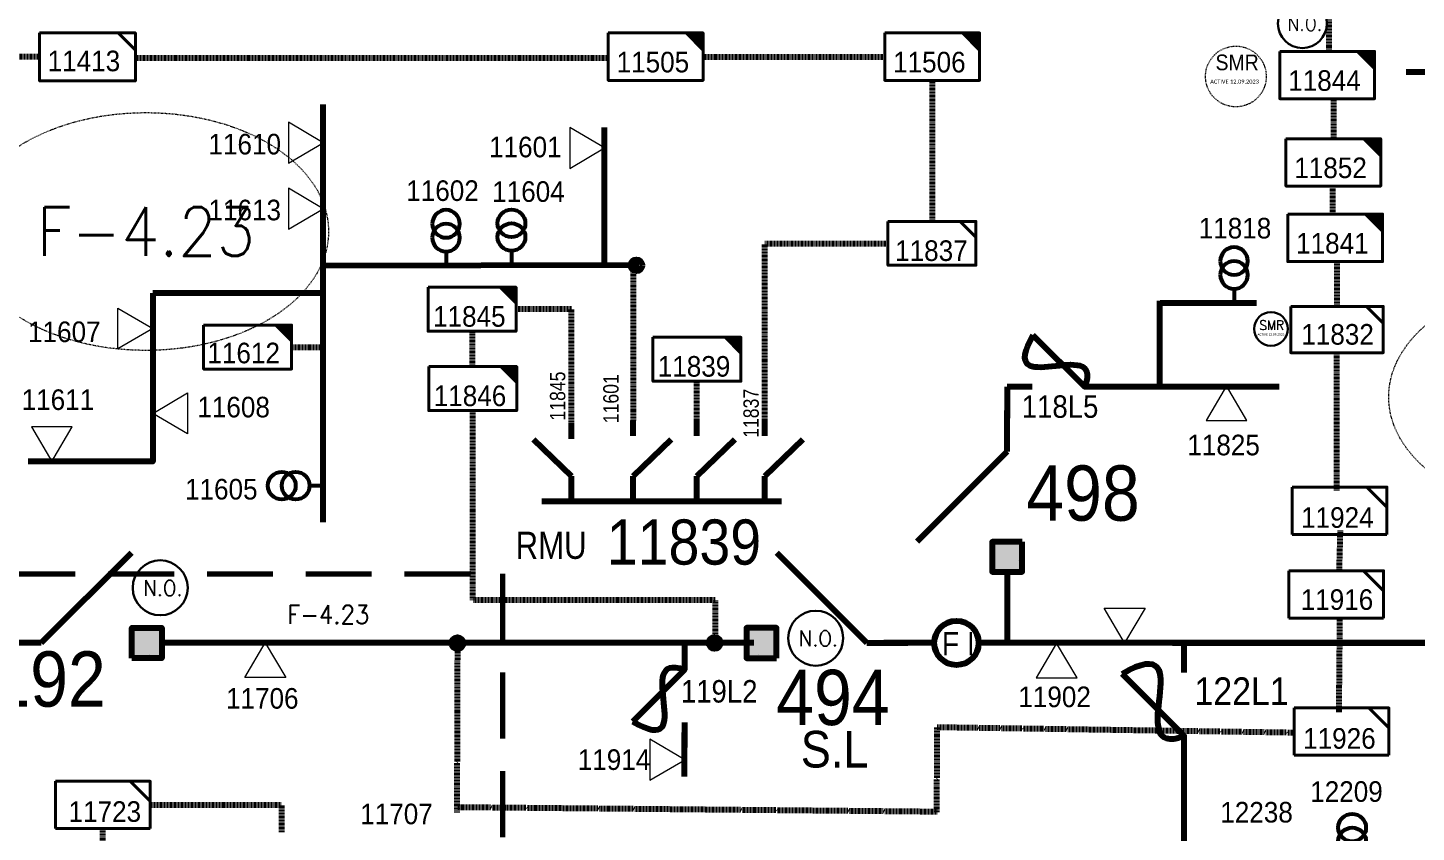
# Model space of a CAD drawing. Header units: metres. Extents: x 65984 to 144644, y -19036 to 23726.
# Drawn here: x 116296.6 to 116547.6, y 20467.8 to 20613.2 of the extents above; entities that cross this region are included whole.
import ezdxf
from ezdxf.enums import TextEntityAlignment as Align

# ---------------------------------------------------------------- set-up
doc = ezdxf.new("R2010")
doc.units = ezdxf.units.M
doc.header["$MEASUREMENT"] = 0
doc.linetypes.add('DGN Style 3', pattern=[0.013877, 0, -0.013877])
doc.linetypes.add('HIDDEN2', pattern=[2381.25, 1587.5, -793.75])
doc.layers.get('0').update_dxf_attribs({"color": 95, "lineweight": 40})
for name, color, linetype, lineweight in [('ABS', 7, 'Continuous', 40), ('ABS NUMBER', 112, 'Continuous', 30), ('d_eos', 111, 'Continuous', 40), ('d_eos no', 121, 'Continuous', 40), ('d_fco', 5, 'Continuous', 40), ('d_fco text', 95, 'Continuous', 40), ('d_oh branch', 94, 'Continuous', 40), ('d_switch', 95, 'Continuous', 40), ('d_tf', 1, 'Continuous', 40), ('d_tf no', 6, 'Continuous', 40), ('d_tf_200', 1, 'Continuous', 40), ('d_ug cable', 95, 'Continuous', 40), ('d_ug main line', 95, 'Continuous', 40), ('d_unit sub', 7, 'Continuous', 40), ('EARTH FAULT INDICATOR', 95, 'Continuous', 40), ('fedr no', 95, 'Continuous', 40), ('FUSE CUT OUT', 2, 'Continuous', 40), ('Level 37', 7, 'Continuous', 0), ('O H MAIN FEEDER', 4, 'Continuous', 100), ('SW N O', 114, 'Continuous', 30)]:
    doc.layers.add(name, color=color, linetype=linetype, lineweight=lineweight)
doc.styles.add('NASKHF', font='naskhf.shx', dxfattribs={"height": 8})
doc.styles.add('Style-Andalus', font='andlso.ttf')
doc.styles.add('Style-Arial', font='arial.ttf')
doc.styles.add('Style-Calibri', font='calibri.ttf')
doc.styles.add('Style-ENGINEERING', font='ENGINEERING.shx')
doc.styles.add('Style-msdefault', font='msdefault.shx')
doc.styles.add('Style-STANDARD', font='STANDARD.shx')

# ---------------------------------------------------------------- blocks, each defined once
blk = doc.blocks.new('TFU_13')
at = {"layer": 'd_tf_200', "color": 234, "linetype": 'Continuous', "lineweight": 53}
blk.add_line((0, 10), (0, 0), dxfattribs=at)
at = {"layer": 'd_tf_200', "color": 234, "linetype": 'Continuous', "lineweight": 53, "extrusion": (0, 0, -1)}
for centre in [(0, 30), (0, 20)]:
    blk.add_circle(centre, 10, dxfattribs=at)
blk = doc.blocks.new('TFU_18')
at = {"layer": 'd_tf_200', "color": 134, "linetype": 'Continuous', "lineweight": 53}
blk.add_line((0, 10), (0, 0), dxfattribs=at)
for centre in [(0, 30), (0, 20)]:
    blk.add_circle(centre, 10, dxfattribs=at)
blk = doc.blocks.new('TF_8')
at = {"color": 0, "linetype": 'ByBlock', "lineweight": -2}
blk.add_line((6.3, 4.95), (9.9, 1.35), dxfattribs=at)
blk.add_3dface([(-10.1, 4.95), (9.9, 4.95), (9.9, -5.05), (-10.1, -5.05)], dxfattribs=at)
blk = doc.blocks.new('ABS2_1_1')
at = {"color": 0, "linetype": 'ByBlock', "lineweight": -2, "ltscale": 500}
for q in [(-29900, 43500), (0, 0)]:
    blk.add_line((0, 13600), q, dxfattribs=at)
at = {"color": 0, "linetype": 'ByBlock', "lineweight": -2, "ltscale": 500, "flags": 128}
for points in [[(5000, 43600), (-5000, 43600), (-5000, 53600), (5000, 53600)], [(3791, 49653), (3791, 49653), (3791, 49653)]]:
    blk.add_lwpolyline(points, close=True, dxfattribs=at)
at = {"color": 0, "linetype": 'ByBlock', "lineweight": -2, "ltscale": 500}
for points in [[(5000, 43600), (-5000, 43600), (5000, 53600), (-5000, 53600)], [(3791, 49653), (3791, 49653), (3791, 49653)]]:
    blk.add_solid(points, dxfattribs=at)
blk = doc.blocks.new('*U692')
at = {"layer": 'd_fco', "color": 134, "linetype": 'Continuous', "lineweight": 100}
blk.add_line((-4.6, 4.21), (-10.13, 4.21), dxfattribs=at)
at = {"layer": 'd_fco', "color": 134, "linetype": 'Continuous', "lineweight": 100, "flags": 128}
blk.add_lwpolyline([(13.02, 4.21), (7.07, 4.21), (-4.4, -7.26)], dxfattribs=at)
at = {"layer": 'd_fco', "color": 134, "linetype": 'Continuous', "lineweight": 100}
blk.add_open_spline([(-4.4, -7.26), (-13, 7.69), (11.58, -7.67), (7.07, 4.21)], degree=3, dxfattribs=at)
blk = doc.blocks.new('*U892')
at = {"layer": 'SW N O', "color": 3}
blk.add_circle((0, 0.01), 16.84, dxfattribs=at)
at = {"layer": 'SW N O', "color": 3, "style": 'Style-STANDARD'}
blk.add_text('N.O.', height=9.6, dxfattribs=at).set_placement((1.68, -0.17), align=Align.MIDDLE_CENTER)
blk = doc.blocks.new('exist.us-1000kva')
at = {"color": 0, "linetype": 'ByBlock', "lineweight": -2, "flags": 128}
blk.add_lwpolyline([(39.99, 12.92), (32.8, 20), (40, 20)], close=True, dxfattribs=at)
at = {"color": 0, "linetype": 'ByBlock', "lineweight": -2, "extrusion": (0, 0, -1)}
blk.add_solid([(-39.99, 12.92), (-32.8, 20), (-40, 20)], dxfattribs=at)
at = {"color": 0, "linetype": 'ByBlock', "lineweight": -2, "xscale": 2, "yscale": 2}
blk.add_blockref('TF_8', (20.2, 10.1), dxfattribs=at)
blk = doc.blocks.new('*U906')
at = {"layer": 'EARTH FAULT INDICATOR', "color": 2, "linetype": 'Continuous', "lineweight": 100}
blk.add_circle((0.02, 0.13), 4, dxfattribs=at)
at = {"layer": 'EARTH FAULT INDICATOR', "color": 2, "lineweight": 140, "style": 'Style-Andalus', "width": 0.9}
blk.add_text('F I', height=4.234, dxfattribs=at).set_placement((-2.61, 2.11), align=Align.TOP_LEFT)
blk = doc.blocks.new('FUSE01')
at = {"color": 0, "linetype": 'ByBlock', "lineweight": -2}
blk.add_line((0, -17.15), (0, -22.55), dxfattribs=at)
at = {"color": 0, "linetype": 'ByBlock', "lineweight": -2, "flags": 128}
blk.add_lwpolyline([(0, 0.05), (0, -5.75), (-11.2, -16.95)], dxfattribs=at)
at = {"color": 0, "linetype": 'ByBlock', "lineweight": -2}
blk.add_open_spline([(-11.2, -16.95), (3.4, -25.35), (-11.6, -1.35), (0, -5.75)], degree=3, dxfattribs=at)
blk = doc.blocks.new('TRA1_44')
at = {"layer": 'd_tf', "color": 134, "linetype": 'Continuous', "lineweight": 0, "ltscale": 0.000372147, "flags": 128}
blk.add_lwpolyline([(10, -16.98), (0, 0.02), (-10, -16.98)], close=True, dxfattribs=at)
blk = doc.blocks.new('TRA1_43')
at = {"layer": 'd_tf', "color": 134, "linetype": 'Continuous', "lineweight": 0, "ltscale": 0.000372147, "xscale": 1.000046566207833, "yscale": 1.000046566207833, "zscale": 1.000046566207833, "rotation": 180}
blk.add_blockref('TRA1_44', (0, 0), dxfattribs=at)
blk = doc.blocks.new('TRA1_48')
at = {"layer": 'd_tf', "color": 234, "linetype": 'Continuous', "lineweight": 0, "ltscale": 0.000371982, "flags": 128}
blk.add_lwpolyline([(10, -17.02), (0, -0.02), (-10, -17.02)], close=True, dxfattribs=at)
blk = doc.blocks.new('TRA1_47')
at = {"layer": 'd_tf', "color": 234, "linetype": 'Continuous', "lineweight": 0, "ltscale": 0.000371982, "xscale": 1.000046566207834, "yscale": 1.000046566207834, "zscale": 1.000046566207834, "rotation": 180}
blk.add_blockref('TRA1_48', (0, 0), dxfattribs=at)
blk = doc.blocks.new('TRA1_58')
at = {"layer": 'd_tf', "color": 234, "linetype": 'Continuous', "lineweight": 0, "ltscale": 0.000372147, "flags": 128}
blk.add_lwpolyline([(9.98, -16.98), (-0.02, 0.02), (-10.02, -16.98)], close=True, dxfattribs=at)
blk = doc.blocks.new('TRA1_57')
at = {"layer": 'd_tf', "color": 234, "linetype": 'Continuous', "lineweight": 0, "ltscale": 0.000372147, "xscale": 1.000046566207833, "yscale": 1.000046566207833, "zscale": 1.000046566207833, "rotation": 180}
blk.add_blockref('TRA1_58', (0, 0), dxfattribs=at)
blk = doc.blocks.new('TRA1_60')
at = {"layer": 'd_tf', "color": 234, "linetype": 'Continuous', "lineweight": 0, "ltscale": 0.000372147, "extrusion": (0, 0, -1), "flags": 128}
blk.add_lwpolyline([(-10.06, -16.98), (-0.06, 0.02), (9.94, -16.98)], close=True, dxfattribs=at)
blk = doc.blocks.new('TRA1_59')
at = {"layer": 'd_tf', "color": 234, "linetype": 'Continuous', "lineweight": 0, "ltscale": 0.000372147, "xscale": 1.000046566207833, "yscale": 1.000046566207833, "zscale": 1.000046566207833, "rotation": 180}
blk.add_blockref('TRA1_60', (0, 0), dxfattribs=at)
blk = doc.blocks.new('*U1668')
at = {"layer": 'd_unit sub', "color": 36, "linetype": 'Continuous', "lineweight": 40}
for p, q in [((-9.2, 4.59), (9.19, 4.59)), ((-9.2, -4.6), (-9.2, 4.59)), ((9.19, 0.71), (5.31, 4.59)), ((5.97, 4.59), (9.19, 4.59)), ((9.19, 4.59), (9.19, 1.38)), ((9.19, 4.59), (9.19, -4.6)), ((9.19, -4.6), (-9.2, -4.6))]:
    blk.add_line(p, q, dxfattribs=at)
at = {"layer": 'd_unit sub', "color": 36, "linetype": 'Continuous', "lineweight": 40, "flags": 128}
blk.add_lwpolyline([(9.19, 0.71), (9.19, 4.59), (5.31, 4.59)], close=True, dxfattribs=at)
blk = doc.blocks.new('*U2263')
at = {"layer": 'd_unit sub', "color": 234, "linetype": 'Continuous', "lineweight": 40}
for p, q in [((-9.2, 4.59), (9.19, 4.59)), ((-9.2, -4.6), (-9.2, 4.59)), ((9.19, 0.71), (5.31, 4.59)), ((5.97, 4.59), (9.19, 4.59)), ((9.19, 4.59), (9.19, 1.38)), ((9.19, 4.59), (9.19, -4.6)), ((9.19, -4.6), (-9.2, -4.6))]:
    blk.add_line(p, q, dxfattribs=at)
at = {"layer": 'd_unit sub', "color": 234, "linetype": 'Continuous', "lineweight": 40, "flags": 128}
blk.add_lwpolyline([(9.19, 0.71), (9.19, 4.59), (5.31, 4.59)], close=True, dxfattribs=at)
blk = doc.blocks.new('*U2273')
at = {"layer": 'd_unit sub', "color": 2, "linetype": 'Continuous', "lineweight": 40, "flags": 128}
blk.add_lwpolyline([(8.54, 1.2), (8.54, 4.27), (5.47, 4.27)], close=True, dxfattribs=at)
at = {"layer": 'd_unit sub', "color": 2, "linetype": 'Continuous', "lineweight": 40, "xscale": 0.8535245333131422, "yscale": 0.8535245333131422, "zscale": 0.3910944340700495, "rotation": 359.9999999999999}
blk.add_blockref('TF_8', (0.09, 0.04), dxfattribs=at)

msp = doc.modelspace()

# ---------------------------------------------------------------- linework, layer by layer
at = {"layer": 'd_eos', "color": 7, "linetype": 'Continuous', "lineweight": 211, "ltscale": 0.625574}
for p, q in [((116394.87, 20538.89), (116394.87, 20541.66)), ((116406.04, 20539.45), (116406.04, 20542.22)), ((116417.54, 20539.45), (116417.54, 20542.22)), ((116429.84, 20539.45), (116429.84, 20542.22)), ((116394.88, 20532.15), (116388.01, 20538.81)), ((116406.04, 20532.15), (116412.9, 20538.81)), ((116417.54, 20532.15), (116424.4, 20538.81)), ((116429.84, 20532.15), (116436.7, 20538.81)), ((116394.87, 20527.6), (116394.87, 20532.15)), ((116406.04, 20527.6), (116406.04, 20532.15)), ((116417.54, 20527.6), (116417.54, 20532.15)), ((116429.84, 20527.6), (116429.84, 20532.15)), ((116432.84, 20527.6), (116389.53, 20527.6))]:
    msp.add_line(p, q, dxfattribs=at)
at = {"layer": 'd_oh branch', "color": 134, "linetype": 'Continuous', "lineweight": 100}
for p, q in [((116577.61, 20605.2), (116545.82, 20605.2)), ((116501.18, 20563.88), (116501.18, 20548.3)), ((116501.31, 20563.49), (116518.76, 20563.49)), ((116522.82, 20548.3), (116489.31, 20548.3)), ((116505.68, 20403.06), (116505.68, 20484.26))]:
    msp.add_line(p, q, dxfattribs=at)
at = {"layer": 'd_oh branch', "color": 234, "linetype": 'Continuous', "lineweight": 100}
for p, q in [((116350, 20523.85), (116350, 20599.34)), ((116400.86, 20570.28), (116400.86, 20595.19)), ((116407.04, 20570.28), (116350, 20570.19)), ((116415.34, 20477.83), (116415.34, 20485.81))]:
    msp.add_line(p, q, dxfattribs=at)
at = {"layer": 'd_oh branch', "color": 234, "linetype": 'Continuous', "lineweight": 100, "flags": 128}
for points in [[(116319.16, 20565.23), (116319.16, 20534.8), (116296.65, 20534.8)], [(116350, 20565.23), (116319.16, 20565.23)]]:
    msp.add_lwpolyline(points, dxfattribs=at)
at = {"layer": 'd_ug cable', "color": 134, "linetype": 'DGN Style 3', "lineweight": 100}
for p, q in [((116531.79, 20621.09), (116531.79, 20608.89)), ((116532.67, 20600.51), (116532.67, 20593.11)), ((116532.46, 20584.45), (116532.48, 20579.54)), ((116533.3, 20562.84), (116533.3, 20571.1)), ((116533.28, 20529.55), (116533.28, 20554.48))]:
    msp.add_line(p, q, dxfattribs=at)
at = {"layer": 'd_ug cable', "color": 234, "linetype": 'DGN Style 3', "lineweight": 100}
for p, q in [((116418.67, 20608), (116451.52, 20608)), ((116460.09, 20603.71), (116460.09, 20578.22)), ((116376.91, 20558.35), (116376.91, 20551.96)), ((116344.26, 20555.51), (116350.27, 20555.51))]:
    msp.add_line(p, q, dxfattribs=at)
at = {"layer": 'd_ug cable', "color": 36, "linetype": 'DGN Style 3', "lineweight": 100}
msp.add_line((116310.15, 20455), (116310.15, 20468.46), dxfattribs=at)
at = {"layer": 'd_ug cable', "color": 234, "linetype": 'DGN Style 3', "lineweight": 100, "flags": 128}
for points in [[(116298.7, 20607.95), (116267.88, 20607.95)], [(116401.53, 20607.74), (116316.04, 20607.74)], [(116429.84, 20542.22), (116429.84, 20574.25), (116452.11, 20574.25)], [(116406.04, 20570.28), (116406.04, 20542.22)], [(116394.87, 20541.66), (116394.87, 20562.33), (116384.87, 20562.33)], [(116417.54, 20542.22), (116417.54, 20549.32)], [(116420.93, 20502), (116420.93, 20509.72), (116377.03, 20509.72), (116377.03, 20544.01)], [(116533.73, 20515.33), (116533.92, 20522.4)], [(116533.67, 20489.48), (116533.83, 20506.49)], [(116374.21, 20471.36), (116374.31, 20502), (116374.31, 20502), (116374.31, 20502)], [(116460.95, 20471.42), (116461, 20486.74), (116461, 20486.74), (116461, 20486.74)], [(116525.71, 20485.76), (116461, 20486.74)], [(116461.02, 20471.47), (116374.21, 20472.28)]]:
    msp.add_lwpolyline(points, dxfattribs=at)
at = {"layer": 'd_ug cable', "color": 36, "linetype": 'DGN Style 3', "lineweight": 100, "flags": 128}
msp.add_lwpolyline([(116318.71, 20472.74), (116342.46, 20472.74), (116342.46, 20467.78)], dxfattribs=at)
at = {"layer": 'd_ug cable', "color": 1, "linetype": 'DGN Style 3', "lineweight": 13}
msp.add_circle((116515.01, 20604.42), 5.49, dxfattribs=at)
at = {"layer": 'd_ug main line', "color": 36, "linetype": 'HIDDEN2', "lineweight": 70, "ltscale": 0.0075}
msp.add_lwpolyline([(116257.54, 20524.37), (116257.54, 20514.52), (116382.39, 20514.52), (116382.39, 20344.11)], dxfattribs=at)
at = {"layer": 'fedr no', "color": 82, "linetype": 'DGN Style 3', "lineweight": 13, "true_color": 0x1dc70e}
for centre in [(116317.93, 20576.39), (116575.67, 20546.48)]:
    msp.add_ellipse(centre, major_axis=(33.02, 0), ratio=0.651175, dxfattribs=at)
at = {"layer": 'O H MAIN FEEDER', "color": 134, "lineweight": 211, "ltscale": 0.488306}
for p, q in [((116473.64, 20548.3), (116473.64, 20542.67)), ((116473.64, 20514.66), (116473.64, 20502)), ((116460.48, 20502), (116451.37, 20502)), ((116575.29, 20502), (116468.48, 20502)), ((116503.57, 20502), (116670.25, 20502))]:
    msp.add_line(p, q, dxfattribs=at)
at = {"layer": 'O H MAIN FEEDER', "color": 234, "lineweight": 211, "ltscale": 0.488306}
msp.add_line((116427.83, 20502), (116320.8, 20502), dxfattribs=at)
for centre in [(116406.62, 20570.28), (116374.26, 20501.96), (116420.75, 20502)]:
    msp.add_circle(centre, 1.07, dxfattribs=at)
at = {"layer": 'SW N O', "color": 3}
msp.add_circle((116521.36, 20558.78), 3.05, dxfattribs=at)

# ---------------------------------------------------------------- block references
at = {"layer": 'ABS', "color": 7, "linetype": 'Continuous', "lineweight": 211, "ltscale": 0.812883, "xscale": 0.0005446322480400587, "yscale": -0.0005446322480400591, "zscale": 0.000360672857092237}
msp.add_blockref('ABS2_1_1', (116473.64, 20544.03), dxfattribs=at)
at = {"layer": 'ABS', "color": 7, "linetype": 'Continuous', "lineweight": 211, "ltscale": 0.812883, "xscale": 0.0005446322480400587, "zscale": 0.000360672857092237}
for p, yscale, rotation in [((116291.61, 20502), 0.0005446322480400587, 269.9999999999997), ((116455.7, 20502), -0.0005446322480400591, 270.0000000000003)]:
    msp.add_blockref('ABS2_1_1', p, dxfattribs=dict(at, yscale=yscale, rotation=rotation))
at = {"layer": 'd_fco', "color": 134, "linetype": 'Continuous', "lineweight": 100}
for name, p, xscale, yscale, zscale, rotation in [('FUSE01', (116492.5, 20548.3), 0.8364540426468796, 0.8364540426468796, 0.4182270213234398, 270.0000000000001), ('*U692', (116501.55, 20492.13), 0.98, 0.98, 0.98, 270.0000000006001)]:
    msp.add_blockref(name, p, dxfattribs=dict(at, xscale=xscale, yscale=yscale, zscale=zscale, rotation=rotation))
at = {"layer": 'd_fco', "color": 234, "linetype": 'Continuous', "lineweight": 100, "xscale": 0.8364540426468796, "yscale": 0.8364540426468796, "zscale": 0.4182270213234398}
msp.add_blockref('FUSE01', (116415.34, 20501.95), dxfattribs=at)
at = {"layer": 'd_tf', "color": 234, "linetype": 'Continuous', "lineweight": 0, "ltscale": 0.000372147, "xscale": 0.37, "yscale": 0.37, "zscale": 0.37}
for p, rotation in [((116349.99, 20592.43), 89.99999999999993), ((116400.86, 20591.49), 90), ((116349.99, 20580.51), 89.99999999999993), ((116300.91, 20534.81), 359.9999999999999)]:
    msp.add_blockref('TRA1_57', p, dxfattribs=dict(at, rotation=rotation))
at = {"layer": 'd_tf', "color": 234, "linetype": 'Continuous', "lineweight": 0, "ltscale": 0.000372147, "extrusion": (0, 0, -1), "xscale": 0.37, "yscale": 0.37, "zscale": 0.37}
for name, p, rotation in [('TRA1_57', (-116319.15, 20558.86), 269.9999999999999), ('TRA1_59', (-116339.54, 20502.01), 180)]:
    msp.add_blockref(name, p, dxfattribs=dict(at, rotation=rotation))
at = {"layer": 'd_tf', "color": 234, "linetype": 'Continuous', "lineweight": 0, "ltscale": 0.000371982, "extrusion": (0, 0, -1), "xscale": 0.3699999999999999, "yscale": 0.3699999999999999, "zscale": 0.3699999999999999, "rotation": 90.00000000000007}
msp.add_blockref('TRA1_47', (-116319.15, 20543.5), dxfattribs=at)
at = {"layer": 'd_tf', "color": 134, "linetype": 'Continuous', "lineweight": 0, "ltscale": 0.000372147, "xscale": 0.37, "yscale": 0.37, "zscale": 0.37, "rotation": 180}
for p in [(116513.31, 20548.48), (116482.6, 20501.98)]:
    msp.add_blockref('TRA1_43', p, dxfattribs=at)
at = {"layer": 'd_tf', "color": 134, "linetype": 'Continuous', "lineweight": 0, "ltscale": 0.000372147, "extrusion": (0, 0, -1), "xscale": 0.37, "yscale": 0.37, "zscale": 0.37, "rotation": 359.9999999999999}
msp.add_blockref('TRA1_43', (-116494.9, 20502.02), dxfattribs=at)
at = {"layer": 'd_tf', "color": 234, "linetype": 'Continuous', "lineweight": 0, "ltscale": 0.000371982, "xscale": 0.3699999999999999, "yscale": 0.3699999999999999, "zscale": 0.3699999999999999, "rotation": 89.99999999999997}
msp.add_blockref('TRA1_47', (116415.36, 20480.89), dxfattribs=at)
at = {"layer": 'd_tf_200', "color": 234, "linetype": 'Continuous', "lineweight": 53, "xscale": 0.25, "yscale": 0.25, "zscale": 0.25, "rotation": 359.9999999999999}
msp.add_blockref('TFU_13', (116372.21, 20570.28), dxfattribs=at)
at = {"layer": 'd_tf_200', "color": 234, "linetype": 'Continuous', "lineweight": 53, "extrusion": (0, 0, -1), "xscale": 0.25, "yscale": 0.25, "zscale": 0.25}
for p, rotation in [((-116384.03, 20570.38), 359.9999999999998), ((-116350, 20530.44), 269.9999999999998)]:
    msp.add_blockref('TFU_13', p, dxfattribs=dict(at, rotation=rotation))
at = {"layer": 'd_tf_200', "color": 134, "linetype": 'Continuous', "lineweight": 53, "extrusion": (0, 0, -1), "xscale": 0.25, "yscale": 0.25, "zscale": 0.25, "rotation": 359.9999999999999}
msp.add_blockref('TFU_18', (-116514.69, 20563.54), dxfattribs=at)
at = {"layer": 'd_tf_200', "color": 134, "linetype": 'Continuous', "lineweight": 53, "xscale": 0.25, "yscale": 0.25, "zscale": 0.25, "rotation": 359.9999999999999}
msp.add_blockref('TFU_18', (116536.03, 20461.12), dxfattribs=at)
at = {"layer": 'd_unit sub', "color": 2, "linetype": 'Continuous', "lineweight": 40, "xscale": 1.015907248084497, "yscale": 1.015907248084497, "zscale": 1.015907248084497}
msp.add_blockref('*U2273', (116307.36, 20607.95), dxfattribs=at)
at = {"layer": 'd_unit sub', "color": 234, "linetype": 'Continuous', "lineweight": 40, "zscale": 0.3973156702572678, "rotation": 359.9999999999999}
for name, p, xscale, yscale in [('exist.us-1000kva', (116401.53, 20603.71), 0.4286814911027902, 0.4286814911027902), ('exist.us-1000kva', (116451.52, 20603.71), 0.4286814911027902, 0.4286814911027902), ('TF_8', (116460.13, 20574.29), 0.7946313405145355, 0.7946313405145355), ('exist.us-1000kva', (116368.96, 20558.35), 0.397788331183719, 0.397788331183719), ('exist.us-1000kva', (116328.35, 20551.53), 0.397788331183719, 0.397788331183719), ('exist.us-1000kva', (116409.59, 20549.32), 0.397788331183719, 0.397788331183719), ('exist.us-1000kva', (116369.07, 20544.01), 0.397788331183719, 0.397788331183719)]:
    msp.add_blockref(name, p, dxfattribs=dict(at, xscale=xscale, yscale=yscale))
at = {"layer": 'd_unit sub', "color": 2, "linetype": 'Continuous', "lineweight": 40, "zscale": 0.3973156702572678, "rotation": 359.9999999999999}
for name, p, xscale, yscale in [('exist.us-1000kva', (116522.95, 20600.38), 0.4286814911027902, 0.4286814911027902), ('TF_8', (116533.38, 20558.7), 0.8358317458964396, 0.8358317458964396)]:
    msp.add_blockref(name, p, dxfattribs=dict(at, xscale=xscale, yscale=yscale))
at = {"layer": 'd_unit sub', "color": 134, "linetype": 'Continuous', "lineweight": 40, "xscale": 0.4286814911027902, "yscale": 0.4286814911027902, "zscale": 0.3973156702572678, "rotation": 359.9999999999999}
for p in [(116524.06, 20584.6), (116524.39, 20570.96)]:
    msp.add_blockref('exist.us-1000kva', p, dxfattribs=at)
at = {"layer": 'd_unit sub', "color": 234, "linetype": 'Continuous', "lineweight": 40, "xscale": 0.9309999999999999, "yscale": 0.9309999999999999, "zscale": 0.9309999999999999}
for p in [(116533.75, 20525.91), (116533.16, 20510.78), (116534.12, 20485.97)]:
    msp.add_blockref('*U2263', p, dxfattribs=at)
at = {"layer": 'd_unit sub', "color": 36, "linetype": 'Continuous', "lineweight": 40, "xscale": 0.9309999999999999, "yscale": 0.9309999999999999, "zscale": 0.9309999999999999}
msp.add_blockref('*U1668', (116310.15, 20472.74), dxfattribs=at)
at = {"layer": 'EARTH FAULT INDICATOR', "color": 2, "linetype": 'Continuous', "lineweight": 100}
msp.add_blockref('*U906', (116464.46, 20501.87), dxfattribs=at)
at = {"layer": 'FUSE CUT OUT', "color": 234, "linetype": 'Continuous', "xscale": 0.8364540426468796, "yscale": 0.8364540426468796, "zscale": 0.4182270213234398}
msp.add_blockref('FUSE01', (116415.34, 20501.95), dxfattribs=at)
at = {"layer": 'SW N O', "color": 3}
for p, xscale, yscale, zscale in [((116527.03, 20613.98), 0.2629761879819701, 0.2629761879819701, 0.2629761879819701), ((116320.52, 20511.97), 0.2950694635422144, 0.2950694635422144, 0.2950694635422144), ((116439.04, 20502.86), 0.2950694635422144, 0.2950694635422144, 0.2950694635422144)]:
    msp.add_blockref('*U892', p, dxfattribs=dict(at, xscale=xscale, yscale=yscale, zscale=zscale))

# ---------------------------------------------------------------- texts
at = {"layer": 'ABS NUMBER', "color": 7, "lineweight": 140, "style": 'Style-Arial', "width": 0.88}
for s, height, p in [('498', 10, (116477.12, 20534.1)), ('192', 10, (116290.17, 20500.48)), ('494', 10, (116431.9, 20497.15)), ('S.L', 6.629, (116436.34, 20486.11))]:
    msp.add_text(s, height=height, dxfattribs=at).set_placement(p, align=Align.TOP_LEFT)
at = {"layer": 'd_eos no', "color": 7, "linetype": 'Continuous', "lineweight": 140, "style": 'Style-Arial', "width": 0.88}
msp.add_text('11839', height=8.166, dxfattribs=at).set_placement((116401.26, 20524.33), align=Align.TOP_LEFT)
at = {"layer": 'd_fco text', "color": 134, "linetype": 'Continuous', "lineweight": 80, "style": 'Style-msdefault', "width": 0.916667}
for s, height, p in [('118L5', 4.063, (116490.15, 20546.77)), ('122L1', 4.998, (116524.56, 20495.78))]:
    msp.add_text(s, height=height, dxfattribs=at).set_placement(p, align=Align.TOP_RIGHT)
at = {"layer": 'd_fco text', "color": 234, "linetype": 'Continuous', "lineweight": 80, "style": 'Style-msdefault', "width": 0.916667}
msp.add_text('119L2', height=4.063, dxfattribs=at).set_placement((116428.51, 20495.29), align=Align.TOP_RIGHT)
at = {"layer": 'd_switch', "color": 234, "linetype": 'Continuous', "lineweight": 30, "style": 'Style-ENGINEERING', "width": 0.857143}
msp.add_text('11845', height=2.781, rotation=90, dxfattribs=at).set_placement((116390.98, 20542.21), align=Align.TOP_LEFT)
at = {"layer": 'd_switch', "color": 172, "linetype": 'Continuous', "lineweight": 30, "style": 'Style-ENGINEERING', "width": 0.857143}
msp.add_text('11601', height=2.781, rotation=90, dxfattribs=at).set_placement((116400.62, 20541.73), align=Align.TOP_LEFT)
msp.add_text('11837', height=2.781, rotation=90, dxfattribs=at).set_placement((116425.96, 20547.95), align=Align.TOP_RIGHT)
at = {"layer": 'd_tf no', "color": 2, "linetype": 'Continuous', "lineweight": 40, "style": 'Style-msdefault', "width": 0.947368}
for s, p in [('11413', (116300.16, 20609.09)), ('11832', (116526.84, 20559.66))]:
    msp.add_text(s, height=3.724, dxfattribs=at).set_placement(p, align=Align.TOP_LEFT)
at = {"layer": 'd_tf no', "color": 234, "linetype": 'Continuous', "lineweight": 40, "style": 'Style-msdefault', "width": 0.947368}
for s, p in [('11505', (116403.04, 20608.88)), ('11506', (116453.03, 20608.88)), ('11610', (116329.24, 20594.05)), ('11601', (116379.98, 20593.53)), ('11602', (116365, 20585.64)), ('11613', (116329.24, 20582.14)), ('11837', (116453.4, 20574.79)), ('11845', (116369.85, 20562.9)), ('11607', (116296.62, 20560.12)), ('11839', (116410.48, 20553.87)), ('11611', (116295.46, 20547.85)), ('11608', (116327.23, 20546.51)), ('11846', (116369.97, 20548.55)), ('11924', (116526.8, 20526.54)), ('11916', (116526.73, 20511.71)), ('11926', (116527.17, 20486.6)), ('11914', (116396.01, 20482.77))]:
    msp.add_text(s, height=3.724, dxfattribs=at).set_placement(p, align=Align.TOP_LEFT)
at = {"layer": 'd_tf no', "color": 134, "linetype": 'Continuous', "lineweight": 40, "style": 'Style-msdefault', "width": 0.947368}
for s, p in [('11852', (116525.57, 20589.77)), ('11818', (116508.29, 20578.86)), ('11841', (116525.9, 20576.13)), ('11825', (116506.23, 20539.65)), ('11902', (116475.67, 20494.12)), ('12209', (116528.45, 20477)), ('12238', (116512.19, 20473.26))]:
    msp.add_text(s, height=3.724, dxfattribs=at).set_placement(p, align=Align.TOP_LEFT)
at = {"layer": 'd_tf no', "color": 234, "linetype": 'Continuous', "lineweight": 40, "style": 'Style-msdefault', "width": 0.947368}
for s, p in [('11604', (116380.54, 20581.75)), ('11706', (116332.41, 20490.12))]:
    msp.add_text(s, height=3.724, dxfattribs=at).set_placement(p)
for s, p in [('11612', (116342.17, 20556.29)), ('11605', (116338.12, 20531.66))]:
    msp.add_text(s, height=3.724, dxfattribs=at).set_placement(p, align=Align.TOP_RIGHT)
at = {"layer": 'd_tf no', "color": 36, "linetype": 'Continuous', "lineweight": 40, "style": 'Style-msdefault', "width": 0.947368}
for s, p in [('11723', (116303.94, 20473.38)), ('11707', (116356.68, 20472.95))]:
    msp.add_text(s, height=3.724, dxfattribs=at).set_placement(p, align=Align.TOP_LEFT)
at = {"layer": 'd_tf no', "color": 2, "lineweight": 13, "insert": (116511.33, 20608.39), "char_height": 2.8393, "attachment_point": 1, "style": 'NASKHF'}
msp.add_mtext('\\Fmsdefault;\\H1x;\\W0.925;SMR\\P', dxfattribs=at)
at = {"layer": 'd_tf no', "color": 7, "lineweight": 13, "true_color": 0xffffff, "insert": (116510.37, 20603.86), "char_height": 0.7337, "attachment_point": 1, "style": 'NASKHF'}
msp.add_mtext('\\fCalibri|b0|i0|c178178|p39;ACTIVE 12.09.2023\\P\\P', dxfattribs=at)
at = {"layer": 'd_unit sub', "color": 2, "linetype": 'Continuous', "lineweight": 40, "style": 'Style-msdefault', "width": 0.947368}
msp.add_text('11844', height=3.724, dxfattribs=at).set_placement((116524.47, 20605.55), align=Align.TOP_LEFT)
at = {"layer": 'fedr no', "color": 6, "linetype": 'Continuous', "lineweight": 40, "insert": (116317.93, 20576.39), "char_height": 8.852, "attachment_point": 5, "style": 'Style-STANDARD'}
msp.add_mtext('F-4.23', dxfattribs=at)
at = {"layer": 'fedr no', "color": 6, "linetype": 'Continuous', "lineweight": 40, "insert": (116350.91, 20507.14), "char_height": 3.341, "width": 16.4158, "attachment_point": 5, "style": 'Style-STANDARD'}
msp.add_mtext('F-4.23', dxfattribs=at)
at = {"layer": 'Level 37', "color": 7, "linetype": 'Continuous', "lineweight": 100, "style": 'Style-msdefault', "width": 0.86}
msp.add_text('RMU', height=4.9, rotation=0.0004, dxfattribs=at).set_placement((116397.61, 20522.11), align=Align.TOP_RIGHT)
at = {"layer": 'SW N O', "color": 1, "insert": (116521.48, 20559.46), "char_height": 1.74, "attachment_point": 5, "line_spacing_factor": 0.6, "style": 'Style-STANDARD'}
msp.add_mtext('SMR\\P', dxfattribs=at)
at = {"layer": 'SW N O', "color": 7, "true_color": 0xffffff, "insert": (116521.35, 20557.77), "char_height": 0.4047, "attachment_point": 5, "line_spacing_factor": 0.6, "style": 'Style-Calibri'}
msp.add_mtext('ACTIVE 12.09.2023', dxfattribs=at)

doc.saveas('drawing.dxf')
